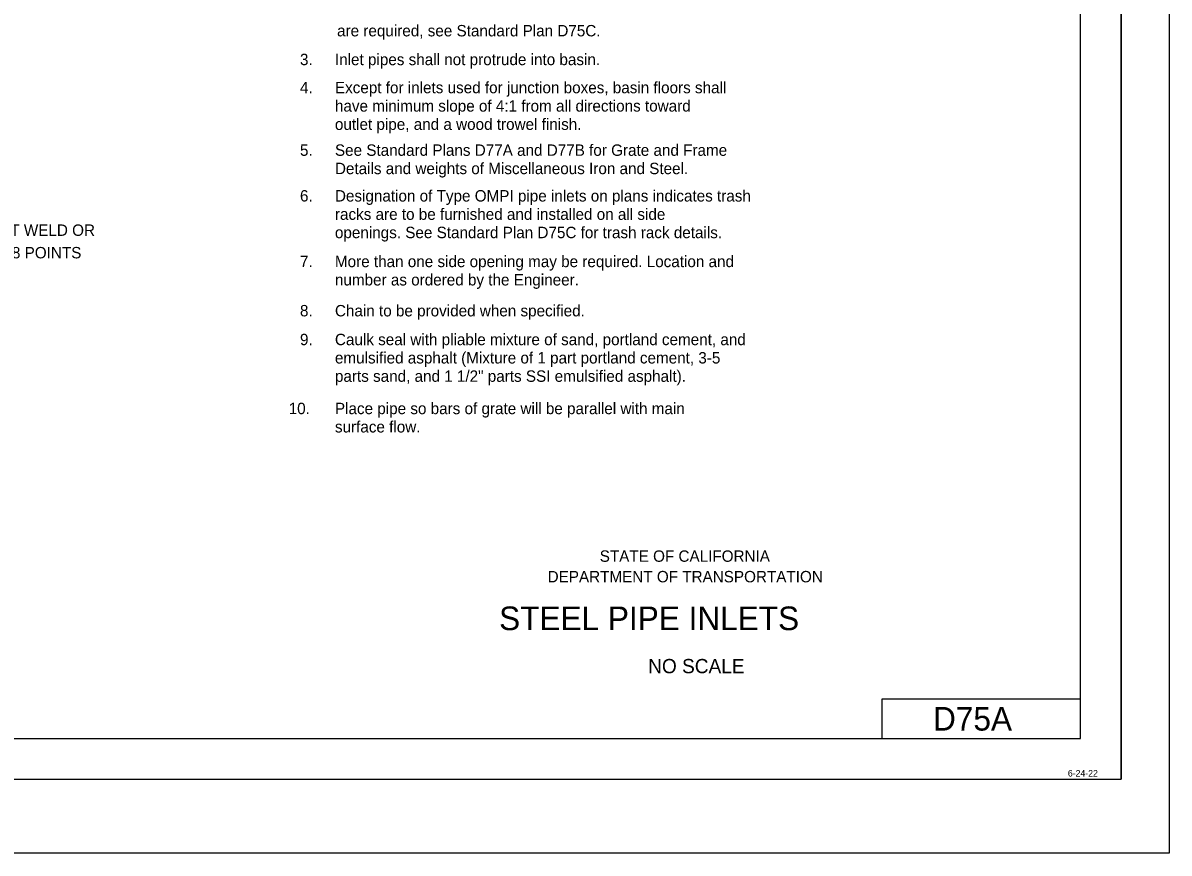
# Model space of a CAD drawing. Extents: x -894 to 866, y -476 to 714.
# Drawn here: x 162 to 866, y -476 to 33 of the extents above; entities that cross this region are included whole.
import ezdxf

# ---------------------------------------------------------------- set-up
doc = ezdxf.new("R2010")
doc.units = 0
for name, color, linetype in [('10 Sheet Format', 7, 'Continuous'), ('57 Undefined', 7, 'Continuous'), ('60 Nongeo Data', 7, 'Continuous')]:
    doc.layers.add(name, color=color, linetype=linetype)

msp = doc.modelspace()

# ---------------------------------------------------------------- linework, layer by layer
at = {"layer": '10 Sheet Format'}
for p, q in [((836.58, 668.96), (836.58, -431.04)), ((811.55, -406.04), (811.55, 643.96)), ((811.57, -381.94), (689.52, -381.94)), ((689.52, -381.94), (689.52, -406.04)), ((-438.75, -406.04), (199.07, -406.04)), ((198.77, -406.04), (811.55, -406.04)), ((-863.43, -431.04), (836.58, -431.04))]:
    msp.add_line(p, q, dxfattribs=at)
for points in [[(-894.04, 713.56), (865.96, 713.56), (865.96, -476.44), (-894.04, -476.44)], [(-863.43, -431.04), (836.58, -431.04), (836.58, 668.96), (-863.43, 668.96)]]:
    msp.add_lwpolyline(points, close=True, dxfattribs=at)

# ---------------------------------------------------------------- texts
for s, height, p in [('STATE OF CALIFORNIA', 7, (516.26, -297.63)), ('DEPARTMENT OF TRANSPORTATION', 7, (484.26, -310.24)), ('STEEL PIPE INLETS', 14.5, (454.46, -339.57)), ('NO SCALE', 8.75, (546.03, -366.03)), ('6-24-22', 4, (803.79, -429.46))]:
    msp.add_text(s, height=height, dxfattribs=at).set_placement(p)
at = {"layer": '57 Undefined'}
for s, p in [('are required, see Standard Plan D75C.', (354.93, 24.93)), ('3.', (332.15, 7.26)), ('Inlet pipes shall not protrude into basin.', (353.62, 7.26)), ('4.', (332.15, -9.98)), ('Except for inlets used for junction boxes, basin floors shall', (353.62, -9.98)), ('have minimum slope of 4:1 from all directions toward', (353.62, -21.23)), ('outlet pipe, and a wood trowel finish.', (353.62, -32.48)), ('5.', (332.15, -48.4)), ('See Standard Plans D77A and D77B for Grate and Frame', (353.62, -48.4)), ('Details and weights of Miscellaneous Iron and Steel.', (353.62, -59.65)), ('6.', (332.15, -76.45)), ('Designation of Type OMPI pipe inlets on plans indicates trash', (353.62, -76.45)), ('racks are to be furnished and installed on all side', (353.62, -87.7)), ('3/8" RIVETS, SPOT WELD OR', (76.53, -97.53)), ('openings. See Standard Plan D75C for trash rack details.', (353.62, -98.95)), ('TACK WELD AT 1/8 POINTS', (75.64, -111.35)), ('7.', (332.15, -116.74)), ('More than one side opening may be required. Location and', (353.62, -116.74)), ('number as ordered by the Engineer.', (353.62, -127.99)), ('8.', (332.15, -146.97)), ('Chain to be provided when specified.', (353.62, -146.97)), ('9.', (332.15, -164.64)), ('Caulk seal with pliable mixture of sand, portland cement, and', (353.62, -164.64)), ('emulsified asphalt (Mixture of 1 part portland cement, 3-5', (353.62, -175.89)), ('parts sand, and 1 1/2" parts SSI emulsified asphalt).', (353.62, -187.14)), ('10.', (325.21, -206.99)), ('Place pipe so bars of grate will be parallel with main', (353.62, -206.99)), ('surface flow.', (353.62, -218.24))]:
    msp.add_text(s, height=7, dxfattribs=at).set_placement(p)
at = {"layer": '60 Nongeo Data'}
msp.add_text('D75A', height=14.5, dxfattribs=at).set_placement((720.98, -401.24))

doc.saveas('drawing.dxf')
